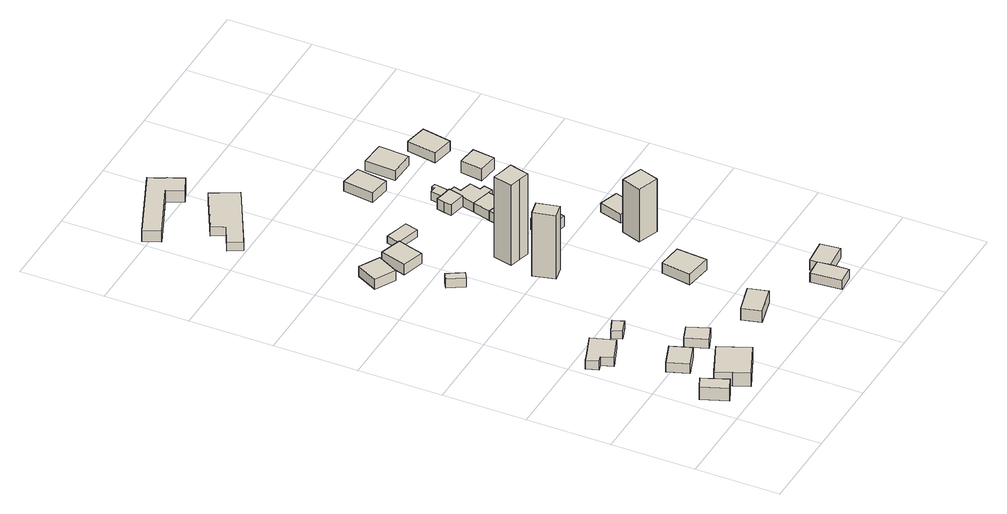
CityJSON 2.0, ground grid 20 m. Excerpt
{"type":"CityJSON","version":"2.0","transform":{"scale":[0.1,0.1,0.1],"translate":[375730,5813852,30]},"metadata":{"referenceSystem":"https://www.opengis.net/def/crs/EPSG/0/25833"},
"CityObjects":{
"building1":{"type":"Building","attributes":{"Gemeindeschluessel":"11000005","BezugspunktDach":"2200","function":"31001_1312","measuredHeight":3.3,"storeysAboveGround":1},"address":[{"country":"Germany","locality":"Berlin","thoroughfareNumber":"217 (36)","thoroughfareName":"Kladower Damm"}],"geometry":[{"type":"Solid","lod":"1","boundaries":[[[[0,1,2,3]],[[4,5,6,7]],[[4,7,3,2]],[[5,4,2,1]],[[6,5,1,0]],[[7,6,0,3]]]]}]},
"building2":{"type":"Building","attributes":{"Gemeindeschluessel":"11000005","BezugspunktDach":"2200","function":"31001_1312","measuredHeight":3.99,"storeysAboveGround":1},"address":[{"country":"Germany","locality":"Berlin","thoroughfareNumber":"217 (37)","thoroughfareName":"Kladower Damm"}],"geometry":[{"type":"Solid","lod":"1","boundaries":[[[[8,9,10,11,12,13]],[[14,15,16,17,18,19]],[[14,19,13,12]],[[15,14,12,11]],[[16,15,11,10]],[[17,16,10,9]],[[18,17,9,8]],[[19,18,8,13]]]]}]},
"building3":{"type":"Building","attributes":{"Gemeindeschluessel":"11000005","BezugspunktDach":"2200","function":"31001_1312","measuredHeight":2.92,"storeysAboveGround":1},"address":[{"country":"Germany","locality":"Berlin","thoroughfareNumber":"217 (33)","thoroughfareName":"Kladower Damm"}],"geometry":[{"type":"Solid","lod":"1","boundaries":[[[[20,21,22,23,24,25,26]],[[27,28,29,30,31,32,33]],[[27,33,26,25]],[[28,27,25,24]],[[29,28,24,23]],[[30,29,23,22]],[[31,30,22,21]],[[32,31,21,20]],[[33,32,20,26]]]]}]},
"building4":{"type":"Building","attributes":{"Gemeindeschluessel":"11000005","BezugspunktDach":"2200","function":"31001_1310","measuredHeight":2.55,"storeysAboveGround":1},"address":[{"country":"Germany","locality":"Berlin","thoroughfareNumber":"217 (57)","thoroughfareName":"Kladower Damm"}],"geometry":[{"type":"Solid","lod":"1","boundaries":[[[[34,35,36,37]],[[38,39,40,41]],[[38,41,37,36]],[[39,38,36,35]],[[40,39,35,34]],[[41,40,34,37]]]]}]},
"building5":{"type":"Building","attributes":{"Gemeindeschluessel":"11000005","BezugspunktDach":"2200","function":"31001_1312","measuredHeight":3.09,"storeysAboveGround":1},"address":[{"country":"Germany","locality":"Berlin","thoroughfareNumber":"217 (35)","thoroughfareName":"Kladower Damm"}],"geometry":[{"type":"Solid","lod":"1","boundaries":[[[[42,43,44,45,46]],[[47,48,49,50,51]],[[47,51,46,45]],[[48,47,45,44]],[[49,48,44,43]],[[50,49,43,42]],[[51,50,42,46]]]]}]},
"building6":{"type":"Building","attributes":{"Gemeindeschluessel":"11000005","BezugspunktDach":"2200","function":"31001_1312","measuredHeight":1.98,"storeysAboveGround":1},"address":[{"country":"Germany","locality":"Berlin","thoroughfareNumber":"217 (34)","thoroughfareName":"Kladower Damm"}],"geometry":[{"type":"Solid","lod":"1","boundaries":[[[[52,53,54,55]],[[56,57,58,59]],[[56,59,55,54]],[[57,56,54,53]],[[58,57,53,52]],[[59,58,52,55]]]]}]},
"building7":{"type":"Building","attributes":{"Gemeindeschluessel":"11000005","BezugspunktDach":"2200","function":"31001_1310","measuredHeight":2.62,"storeysAboveGround":1},"address":[{"country":"Germany","locality":"Berlin","thoroughfareNumber":"217 (51)","thoroughfareName":"Kladower Damm"}],"geometry":[{"type":"Solid","lod":"1","boundaries":[[[[60,61,62,63]],[[64,65,66,67]],[[64,67,63,62]],[[65,64,62,61]],[[66,65,61,60]],[[67,66,60,63]]]]}]},
"building8":{"type":"Building","attributes":{"Gemeindeschluessel":"11000005","BezugspunktDach":"2200","function":"31001_1312","measuredHeight":2.4,"storeysAboveGround":1},"address":[{"country":"Germany","locality":"Berlin","thoroughfareNumber":"217 (2)","thoroughfareName":"Kladower Damm"}],"geometry":[{"type":"Solid","lod":"1","boundaries":[[[[68,69,70,71]],[[72,73,74,75]],[[72,75,71,70]],[[73,72,70,69]],[[74,73,69,68]],[[75,74,68,71]]]]}]},
"building9":{"type":"Building","attributes":{"Gemeindeschluessel":"11000005","BezugspunktDach":"2200","function":"31001_1312","measuredHeight":2.93,"storeysAboveGround":1},"address":[{"country":"Germany","locality":"Berlin","thoroughfareNumber":"217 (38)","thoroughfareName":"Kladower Damm"}],"geometry":[{"type":"Solid","lod":"1","boundaries":[[[[76,77,78,79]],[[80,81,82,83]],[[80,83,79,78]],[[81,80,78,77]],[[82,81,77,76]],[[83,82,76,79]]]]}]},
"building10":{"type":"Building","attributes":{"Gemeindeschluessel":"11000005","BezugspunktDach":"2200","function":"31001_1310","measuredHeight":3.01,"storeysAboveGround":1},"address":[{"country":"Germany","locality":"Berlin","thoroughfareNumber":"217 (52)","thoroughfareName":"Kladower Damm"}],"geometry":[{"type":"Solid","lod":"1","boundaries":[[[[84,85,86,87,88]],[[89,90,91,92,93]],[[89,93,88,87]],[[90,89,87,86]],[[91,90,86,85]],[[92,91,85,84]],[[93,92,84,88]]]]}]},
"building11":{"type":"Building","attributes":{"Gemeindeschluessel":"11000005","BezugspunktDach":"2200","function":"31001_1312","measuredHeight":18.24,"storeysAboveGround":1},"address":[{"country":"Germany","locality":"Berlin","thoroughfareNumber":"217 (30)","thoroughfareName":"Kladower Damm"}],"geometry":[{"type":"Solid","lod":"1","boundaries":[[[[94,95,96,97,98]],[[99,100,101,102,103]],[[99,103,98,97]],[[100,99,97,96]],[[101,100,96,95]],[[102,101,95,94]],[[103,102,94,98]]]]}]},
"building12":{"type":"Building","attributes":{"Gemeindeschluessel":"11000005","BezugspunktDach":"2200","function":"31001_1312","measuredHeight":23.63,"storeysAboveGround":1},"address":[{"country":"Germany","locality":"Berlin","thoroughfareNumber":"217 (27)","thoroughfareName":"Kladower Damm"}],"geometry":[{"type":"Solid","lod":"1","boundaries":[[[[104,105,106,107,108,109]],[[110,111,112,113,114,115]],[[110,115,109,108]],[[111,110,108,107]],[[112,111,107,106]],[[113,112,106,105]],[[114,113,105,104]],[[115,114,104,109]]]]}]},
"building13":{"type":"Building","attributes":{"Gemeindeschluessel":"11000005","BezugspunktDach":"2200","function":"31001_1312","measuredHeight":2.71,"storeysAboveGround":1},"address":[{"country":"Germany","locality":"Berlin","thoroughfareNumber":"217 (32)","thoroughfareName":"Kladower Damm"}],"geometry":[{"type":"Solid","lod":"1","boundaries":[[[[116,117,118,119]],[[120,121,122,123]],[[120,123,119,118]],[[121,120,118,117]],[[122,121,117,116]],[[123,122,116,119]]]]}]},
"building14":{"type":"Building","attributes":{"Gemeindeschluessel":"11000005","BezugspunktDach":"2200","function":"31001_1312","measuredHeight":2.33,"storeysAboveGround":1},"address":[{"country":"Germany","locality":"Berlin","thoroughfareNumber":"217 (6)","thoroughfareName":"Kladower Damm"}],"geometry":[{"type":"Solid","lod":"1","boundaries":[[[[124,125,126,127,128,129]],[[130,131,132,133,134,135]],[[130,135,129,128]],[[131,130,128,127]],[[132,131,127,126]],[[133,132,126,125]],[[134,133,125,124]],[[135,134,124,129]]]]}]},
"building15":{"type":"Building","attributes":{"Gemeindeschluessel":"11000005","BezugspunktDach":"2200","function":"31001_1312","measuredHeight":2.65,"storeysAboveGround":1},"address":[{"country":"Germany","locality":"Berlin","thoroughfareNumber":"217 (7)","thoroughfareName":"Kladower Damm"}],"geometry":[{"type":"Solid","lod":"1","boundaries":[[[[136,137,138,139,140]],[[141,142,143,144,145]],[[141,145,140,139]],[[142,141,139,138]],[[143,142,138,137]],[[144,143,137,136]],[[145,144,136,140]]]]}]},
"building16":{"type":"Building","attributes":{"Gemeindeschluessel":"11000005","BezugspunktDach":"2200","function":"31001_1312","measuredHeight":3,"storeysAboveGround":1},"address":[{"country":"Germany","locality":"Berlin","thoroughfareNumber":"217 (1)","thoroughfareName":"Kladower Damm"}],"geometry":[{"type":"Solid","lod":"1","boundaries":[[[[146,147,148,149,150,151,152,153]],[[154,155,156,157,158,159,160,161]],[[154,161,153,152]],[[155,154,152,151]],[[156,155,151,150]],[[157,156,150,149]],[[158,157,149,148]],[[159,158,148,147]],[[160,159,147,146]],[[161,160,146,153]]]]}]},
"building17":{"type":"Building","attributes":{"Gemeindeschluessel":"11000005","BezugspunktDach":"2200","function":"51009_1610","measuredHeight":2.43,"storeysAboveGround":0},"address":[{"country":"Germany","locality":"Berlin"}],"geometry":[{"type":"Solid","lod":"1","boundaries":[[[[162,163,164,165,166]],[[167,168,169,170,171]],[[167,171,166,165]],[[168,167,165,164]],[[169,168,164,163]],[[170,169,163,162]],[[171,170,162,166]]]]}]},
"building18":{"type":"Building","attributes":{"Gemeindeschluessel":"11000005","BezugspunktDach":"2200","function":"31001_1312","measuredHeight":2.61,"storeysAboveGround":1},"address":[{"country":"Germany","locality":"Berlin","thoroughfareNumber":"217 (39)","thoroughfareName":"Kladower Damm"}],"geometry":[{"type":"Solid","lod":"1","boundaries":[[[[165,164,172,173,174]],[[175,176,177,178,179]],[[175,179,174,173]],[[176,175,173,172]],[[177,176,172,164]],[[178,177,164,165]],[[179,178,165,174]]]]}]},
"building19":{"type":"Building","attributes":{"Gemeindeschluessel":"11000005","BezugspunktDach":"2200","function":"31001_1312","measuredHeight":2.77,"storeysAboveGround":1},"address":[{"country":"Germany","locality":"Berlin","thoroughfareNumber":"217 (28)","thoroughfareName":"Kladower Damm"}],"geometry":[{"type":"Solid","lod":"1","boundaries":[[[[180,181,182,183]],[[184,185,186,187]],[[184,187,183,182]],[[185,184,182,181]],[[186,185,181,180]],[[187,186,180,183]]]]}]},
"building20":{"type":"Building","attributes":{"Gemeindeschluessel":"11000005","BezugspunktDach":"2200","function":"31001_1312","measuredHeight":2.48,"storeysAboveGround":1},"address":[{"country":"Germany","locality":"Berlin","thoroughfareNumber":"217 (12)","thoroughfareName":"Kladower Damm"}],"geometry":[{"type":"Solid","lod":"1","boundaries":[[[[188,189,190,191]],[[192,193,194,195]],[[192,195,191,190]],[[193,192,190,189]],[[194,193,189,188]],[[195,194,188,191]]]]}]},
"building21":{"type":"Building","attributes":{"Gemeindeschluessel":"11000005","BezugspunktDach":"2200","function":"31001_1312","measuredHeight":15.37,"storeysAboveGround":1},"address":[{"country":"Germany","locality":"Berlin","thoroughfareNumber":"217 (31)","thoroughfareName":"Kladower Damm"}],"geometry":[{"type":"Solid","lod":"1","boundaries":[[[[196,197,198,199]],[[200,201,202,203]],[[200,203,199,198]],[[201,200,198,197]],[[202,201,197,196]],[[203,202,196,199]]]]}]},
"building22":{"type":"Building","attributes":{"Gemeindeschluessel":"11000005","BezugspunktDach":"2200","function":"31001_1312","measuredHeight":3.13,"storeysAboveGround":1},"address":[{"country":"Germany","locality":"Berlin","thoroughfareNumber":"217 (9)","thoroughfareName":"Kladower Damm"}],"geometry":[{"type":"Solid","lod":"1","boundaries":[[[[204,205,206,207,208,209,210]],[[211,212,213,214,215,216,217]],[[211,217,210,209]],[[212,211,209,208]],[[213,212,208,207]],[[214,213,207,206]],[[215,214,206,205]],[[216,215,205,204]],[[217,216,204,210]]]]}]},
"building23":{"type":"Building","attributes":{"Gemeindeschluessel":"11000005","BezugspunktDach":"2200","function":"31001_1312","measuredHeight":2.46,"storeysAboveGround":1},"address":[{"country":"Germany","locality":"Berlin","thoroughfareNumber":"217 (11)","thoroughfareName":"Kladower Damm"}],"geometry":[{"type":"Solid","lod":"1","boundaries":[[[[189,218,219,190]],[[220,221,193,192]],[[220,192,190,219]],[[221,220,219,218]],[[193,221,218,189]],[[192,193,189,190]]]]}]},
"building24":{"type":"Building","attributes":{"Gemeindeschluessel":"11000005","BezugspunktDach":"2200","function":"31001_1312","measuredHeight":2.24,"storeysAboveGround":1},"address":[{"country":"Germany","locality":"Berlin","thoroughfareNumber":"217 (8)","thoroughfareName":"Kladower Damm"}],"geometry":[{"type":"Solid","lod":"1","boundaries":[[[[222,223,224,225,226,227]],[[228,229,230,231,232,233]],[[228,233,227,226]],[[229,228,226,225]],[[230,229,225,224]],[[231,230,224,223]],[[232,231,223,222]],[[233,232,222,227]]]]}]},
"building25":{"type":"Building","attributes":{"Gemeindeschluessel":"11000005","BezugspunktDach":"2200","function":"31001_1310","measuredHeight":2.47,"storeysAboveGround":1},"address":[{"country":"Germany","locality":"Berlin","thoroughfareNumber":"217 (53)","thoroughfareName":"Kladower Damm"}],"geometry":[{"type":"Solid","lod":"1","boundaries":[[[[234,235,236,237]],[[238,239,240,241]],[[238,241,237,236]],[[239,238,236,235]],[[240,239,235,234]],[[241,240,234,237]]]]}]},
"building26":{"type":"Building","attributes":{"Gemeindeschluessel":"11000005","BezugspunktDach":"2200","function":"31001_1312","measuredHeight":2.44,"storeysAboveGround":1},"address":[{"country":"Germany","locality":"Berlin","thoroughfareNumber":"217 (10)","thoroughfareName":"Kladower Damm"}],"geometry":[{"type":"Solid","lod":"1","boundaries":[[[[218,242,243,244,245,246,247,248,249,219]],[[216,214,250,251,252,253,254,255,221,220]],[[216,220,219,249]],[[214,216,249,248]],[[250,214,248,247]],[[251,250,247,246]],[[252,251,246,245]],[[253,252,245,244]],[[254,253,244,243]],[[255,254,243,242]],[[221,255,242,218]],[[220,221,218,219]]]]}]},
"building27":{"type":"Building","attributes":{"Gemeindeschluessel":"11000005","BezugspunktDach":"2200","function":"31001_1312","measuredHeight":2.25,"storeysAboveGround":1},"address":[{"country":"Germany","locality":"Berlin","thoroughfareNumber":"217 (29)","thoroughfareName":"Kladower Damm"}],"geometry":[{"type":"Solid","lod":"1","boundaries":[[[[256,257,258,259]],[[260,261,262,263]],[[260,263,259,258]],[[261,260,258,257]],[[262,261,257,256]],[[263,262,256,259]]]]}]},
"building28":{"type":"Building","attributes":{"Gemeindeschluessel":"11000005","BezugspunktDach":"2200","function":"31001_1310","measuredHeight":2.49,"storeysAboveGround":1},"address":[{"country":"Germany","locality":"Berlin","thoroughfareNumber":"217 (54)","thoroughfareName":"Kladower Damm"}],"geometry":[{"type":"Solid","lod":"1","boundaries":[[[[264,265,266,267]],[[268,269,270,271]],[[268,271,267,266]],[[269,268,266,265]],[[270,269,265,264]],[[271,270,264,267]]]]}]},
"building29":{"type":"Building","attributes":{"Gemeindeschluessel":"11000005","BezugspunktDach":"2200","function":"31001_1312","measuredHeight":3.14,"storeysAboveGround":1},"address":[{"country":"Germany","locality":"Berlin","thoroughfareNumber":"217 (13)","thoroughfareName":"Kladower Damm"}],"geometry":[{"type":"Solid","lod":"1","boundaries":[[[[272,273,274,275]],[[276,277,278,279]],[[276,279,275,274]],[[277,276,274,273]],[[278,277,273,272]],[[279,278,272,275]]]]}]},
"building30":{"type":"Building","attributes":{"Gemeindeschluessel":"11000005","BezugspunktDach":"2200","function":"31001_1310","measuredHeight":3.41,"storeysAboveGround":1},"address":[{"country":"Germany","locality":"Berlin","thoroughfareNumber":"217 (55)","thoroughfareName":"Kladower Damm"}],"geometry":[{"type":"Solid","lod":"1","boundaries":[[[[280,281,282,283,284]],[[285,286,287,288,289]],[[285,289,284,283]],[[286,285,283,282]],[[287,286,282,281]],[[288,287,281,280]],[[289,288,280,284]]]]}]}
},
"vertices":[
[44,39,43],[74,52,43],[49,112,43],[19,99,43],[49,112,10],[74,52,10],[44,39,10],[19,99,10],
[98,58,42],[114,22,42],[198,60,42],[166,132,42],[85,96,42],[82,94,42],[85,96,7],[166,132,7],[198,60,7],[114,22,7],[98,58,7],[82,94,7],
[21,336,33],[36,341,33],[46,313,33],[106,336,33],[86,392,33],[25,369,33],[10,364,33],[25,369,10],[86,392,10],[106,336,10],[46,313,10],[36,341,10],[21,336,10],[10,364,10],
[95,157,35],[150,177,35],[132,226,35],[77,206,35],[132,226,10],[150,177,10],[95,157,10],[77,206,10],
[194,161,32],[233,176,32],[223,201,32],[213,226,32],[175,212,32],[213,226,8],[223,201,8],[233,176,8],[194,161,8],[175,212,8],
[145,341,28],[179,354,28],[169,379,28],[135,365,28],[169,379,8],[179,354,8],[145,341,8],[135,365,8],
[121,867,32],[148,918,32],[100,944,32],[73,893,32],[100,944,6],[148,918,6],[121,867,6],[73,893,6],
[168,723,29],[184,733,29],[161,771,29],[145,761,29],[161,771,5],[184,733,5],[168,723,5],[145,761,5],
[329,102,37],[400,120,37],[388,166,37],[317,147,37],[388,166,7],[400,120,7],[329,102,7],[317,147,7],
[199,844,33],[208,875,33],[218,906,33],[166,922,33],[147,860,33],[166,922,6],[218,906,6],[208,875,6],[199,844,6],[147,860,6],
[278,564,171],[313,572,171],[301,624,171],[283,620,171],[266,616,171],[283,620,4],[301,624,4],[313,572,4],[278,564,4],[266,616,4],
[306,665,216],[332,658,216],[344,705,216],[318,711,216],[291,718,216],[279,671,216],[291,718,4],[318,711,4],[344,705,4],[332,658,4],[306,665,4],[279,671,4],
[449,292,31],[455,365,31],[397,372,31],[385,301,31],[397,372,4],[455,365,4],[449,292,4],[385,301,4],
[73,1204,30],[229,1287,30],[196,1348,30],[89,1291,30],[105,1261,30],[56,1235,30],[105,1261,7],[89,1291,7],[196,1348,7],[229,1287,7],[73,1204,7],[56,1235,7],
[280,894,25],[289,926,25],[261,934,25],[232,942,25],[223,910,25],[232,942,7],[261,934,7],[289,926,7],[280,894,7],[223,910,7],
[21,1372,39],[153,1429,39],[171,1390,39],[212,1409,39],[196,1445,39],[192,1450,39],[177,1484,39],[4,1411,39],[177,1484,9],[192,1450,9],[196,1445,9],[212,1409,9],[171,1390,9],[153,1429,9],[21,1372,9],[4,1411,9],
[511,2,29],[554,6,29],[551,49,29],[548,79,29],[505,75,29],[548,79,5],[551,49,5],[554,6,5],[511,2,5],[505,75,5],
[613,55,29],[608,102,29],[546,96,29],[608,102,3],[613,55,3],[551,49,3],[548,79,3],[546,96,3],
[455,632,31],[466,681,31],[415,692,31],[405,643,31],[415,692,3],[466,681,3],[455,632,3],[405,643,3],
[440,723,29],[451,772,29],[403,784,29],[392,734,29],[403,784,4],[451,772,4],[440,723,4],[392,734,4],
[525,447,143],[541,493,143],[491,511,143],[475,465,143],[491,511,4],[541,493,4],[525,447,4],[475,465,4],
[423,857,32],[428,875,32],[432,893,32],[408,897,32],[391,901,32],[387,883,32],[383,865,32],[387,883,4],[391,901,4],[408,897,4],[432,893,4],[428,875,4],[423,857,4],[383,865,4],
[462,815,29],[415,827,29],[415,827,4],[462,815,4],
[432,893,28],[439,931,28],[428,933,28],[427,925,28],[413,927,28],[408,897,28],[413,927,5],[427,925,5],[428,933,5],[439,931,5],[432,893,5],[408,897,5],
[402,1028,29],[413,1101,29],[361,1108,29],[351,1035,29],[361,1108,4],[413,1101,4],[402,1028,4],[351,1035,4],
[473,812,29],[478,833,29],[465,836,29],[472,863,29],[442,871,29],[447,889,29],[432,893,29],[423,857,29],[447,889,4],[442,871,4],[472,863,4],[465,836,4],[478,833,4],[473,812,4],
[565,516,26],[582,571,26],[536,586,26],[519,530,26],[536,586,3],[582,571,3],[565,516,3],[519,530,3],
[503,1024,29],[507,1096,29],[447,1100,29],[443,1027,29],[447,1100,4],[507,1096,4],[503,1024,4],[443,1027,4],
[569,854,36],[576,907,36],[529,913,36],[522,860,36],[529,913,5],[576,907,5],[569,854,5],[522,860,5],
[590,969,29],[603,1039,29],[577,1044,29],[550,1049,29],[538,978,29],[550,1049,3],[577,1044,3],[603,1039,3],[590,969,3],[538,978,3]
]}
